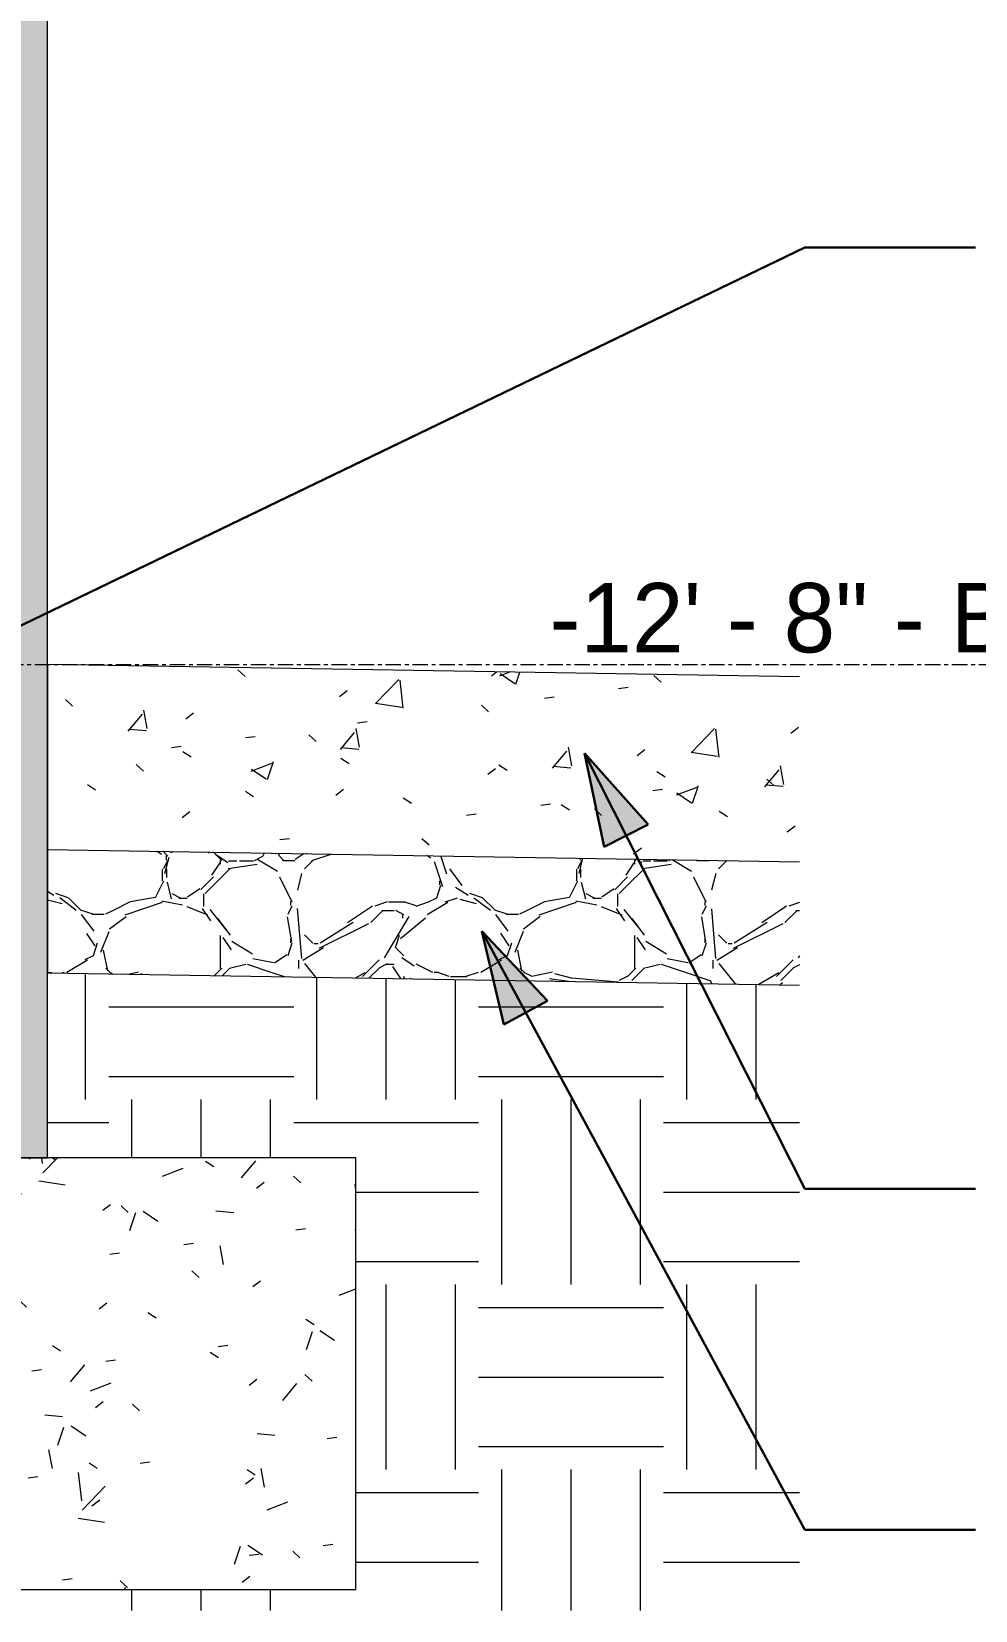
# Model space of a CAD drawing. Header units: inches. Extents: x 9847 to 10833, y -183 to 465.
# Drawn here: x 10752.7 to 10783.3, y -182.7 to -131.5 of the extents above; entities that cross this region are included whole.
import ezdxf

# ---------------------------------------------------------------- set-up
doc = ezdxf.new("R2010")
doc.units = ezdxf.units.IN
doc.header["$MEASUREMENT"] = 0
doc.linetypes.add('Grid Line 1_2_', pattern=[0.875, 0.5, -0.125, 0.125, -0.125])
for name, color, linetype, lineweight in [('0-4', 90, 'Continuous', 5), ('A-FLOR-3', 192, 'Continuous', 9), ('A-FLOR-LEVL', 51, 'Continuous', 9), ('A-FLOR-LEVL-1', 51, 'Grid Line 1_2_', 9), ('A-FLOR-MCUT-1', 51, 'Continuous', 9), ('A-FLOR-PATT-1', 252, 'Continuous', 9), ('A-WALL-PATT-2', 252, 'Continuous', 9), ('C-TOPO', 7, 'Continuous', 9), ('C-TOPO-1', 252, 'Continuous', 9), ('C-TOPO-2', 55, 'Continuous', 9), ('G-ANNO-TEXT', 231, 'Continuous', 30), ('S-FNDN-2', 7, 'Continuous', 9), ('S-FNDN-3', 252, 'Continuous', 9)]:
    doc.layers.add(name, color=color, linetype=linetype, lineweight=lineweight)
doc.styles.add('Century Gothic', font='ufonts.com_century-gothic.ttf', dxfattribs={"height": 2.25})
pattern_1 = [(50, (-10964.796, 146.633), (6.885997, -0.602097), [0.72, -7.92]), (355, (-10964.796, 146.633), (-1.331756, 7.220547), [0.576, -6.336]), (100.451, (-10964.222, 146.583), (5.55363, 6.61819), [0.612, -6.731]), (46.184, (-10964.796, 148.553), (10.24564, -1.588925), [1.08, -11.88]), (96.636, (-10963.942, 148.421), (8.97244, 9.35152), [0.918, -10.096]), (351.184, (-10964.796, 148.553), (8.9732, 9.35123), [0.864, -9.504]), (21, (-10963.836, 148.073), (5.730726, -3.865003), [0.72, -7.92]), (326, (-10963.836, 148.073), (2.33581, 6.96088), [0.576, -6.336]), (71.451, (-10963.358, 147.751), (8.065876, 3.095948), [0.612, -6.731]), (37.5, (-10964.796, 146.633), (0.116866, 3.1954784), [0.317, -5.942, 0.317, -6.115, -6.36]), (37.5, (-10964.796, 146.633), (0.116866, 3.1954784), [-12.691, 0.317, -6.043]), (7.5, (-10964.796, 146.633), (2.52543, 3.786025), [0.317, -3.35, 0.317, -5.798, -2.424]), (7.5, (-10964.796, 146.633), (2.52543, 3.786025), [-9.782, 0.317, -2.107]), (327.5, (-10966.936, 146.633), (5.1243685, -0.216176), [0.317, -2.083, 0.317, -7.171, -9.936]), (327.5, (-10966.936, 146.633), (5.1243685, -0.216176), [-9.888, 0.317, -9.619]), (317.5, (-10967.896, 146.633), (5.598326, 0.96141), [0.317, -2.803, 0.317, -4.656, -7.056]), (317.5, (-10967.896, 146.633), (5.598326, 0.96141), [-8.093, 0.317, -6.739])]

# ---------------------------------------------------------------- blocks, each defined once
blk = doc.blocks.new('CTR  - Topography_rvt-5-WALL SECTION - EAST EXT_ WALL - AT POLYCARBONATE - LOOKING SOUTH')
at = {"layer": 'C-TOPO-1'}
h = blk.add_hatch(dxfattribs=at)
h.set_pattern_fill('FP_58', color=256, style=0, pattern_type=2)
h.set_pattern_definition([(0, (-10964.796, 146.633), (6, 6), [6, -6]), (0, (-10964.796, 148.883), (6, 6), [6, -6]), (0, (-10964.796, 151.133), (6, 6), [6, -6]), (90, (-10964.046, 151.883), (-6, 6), [6, -6]), (90, (-10961.796, 151.883), (-6, 6), [6, -6]), (90, (-10959.546, 151.883), (-6, 6), [6, -6])])
h.paths.add_polyline_path([(-12090.189, -182.681), (-12052.794, -182.681), (-12052.794, -162.4), (-12077.189, -162.002), (-12077.189, -168), (-12067.189, -168), (-12067.189, -182), (-12090.189, -182)], flags=0)
at = {"layer": 'C-TOPO'}
blk.add_line((-12077.05, -162.002), (-12077.189, -162.002), dxfattribs=at)
at = {"layer": 'C-TOPO-2'}
blk.add_line((-12077.05, -162.002), (-12077.189, -162.002), dxfattribs=at)
blk = doc.blocks.new('CTR - 1st Phase - Structure_rvt-5-WALL SECTION - EAST EXT_ WALL - AT POLYCARBONATE - LOOKING SOUTH')
at = {"layer": 'A-WALL-PATT-2'}
h = blk.add_hatch(dxfattribs=at)
h.set_pattern_fill('FP_63', color=256, style=0, pattern_type=2)
h.set_pattern_definition(pattern_1)
h.paths.add_polyline_path([(-12087.189, -168), (-12077.189, -168), (-12077.189, -15), (-12081.189, -15), (-12081.189, 0), (-12087.189, 0), (-12087.189, -162.002)], flags=0)
at = {"layer": 'S-FNDN-3'}
h = blk.add_hatch(dxfattribs=at)
h.set_pattern_fill('FP_63', color=256, style=0, pattern_type=2)
h.set_pattern_definition(pattern_1)
h.paths.add_polyline_path([(-12067.189, -182), (-12067.189, -168), (-12097.189, -168), (-12097.189, -182), (-12077.189, -182)], flags=0)
at = {"layer": 'S-FNDN-2'}
for p, q in [((-12077.189, -168), (-12077.189, -15)), ((-12067.189, -168), (-12097.189, -168)), ((-12087.189, -168), (-12077.189, -168)), ((-12067.189, -182), (-12067.189, -168)), ((-12097.189, -182), (-12067.189, -182))]:
    blk.add_line(p, q, dxfattribs=at)

msp = doc.modelspace()

# ---------------------------------------------------------------- hatches: boundary and pattern name
at = {"layer": 'A-FLOR-PATT-1'}
h = msp.add_hatch(dxfattribs=at)
h.set_pattern_fill('FP_63', color=256, style=0, pattern_type=2)
h.set_pattern_definition([(50, (11865.615, 146.633), (6.885997, -0.602097), [0.72, -7.92]), (355, (11865.615, 146.633), (-1.331756, 7.220547), [0.576, -6.336]), (100.451, (11866.189, 146.583), (5.55363, 6.61819), [0.612, -6.731]), (46.184, (11865.615, 148.553), (10.24564, -1.588925), [1.08, -11.88]), (96.636, (11866.469, 148.421), (8.97244, 9.35152), [0.918, -10.096]), (351.184, (11865.615, 148.553), (8.9732, 9.35123), [0.864, -9.504]), (21, (11866.575, 148.073), (5.730726, -3.865003), [0.72, -7.92]), (326, (11866.575, 148.073), (2.33581, 6.96088), [0.576, -6.336]), (71.451, (11867.053, 147.751), (8.065876, 3.095948), [0.612, -6.731]), (37.5, (11865.6151, 146.633), (0.116866, 3.1954784), [0.317, -5.942, 0.317, -6.115, -6.36]), (37.5, (11865.6151, 146.633), (0.116866, 3.1954784), [-12.691, 0.317, -6.043]), (7.5, (11865.615, 146.633), (2.52543, 3.786025), [0.317, -3.35, 0.317, -5.798, -2.424]), (7.5, (11865.615, 146.633), (2.52543, 3.786025), [-9.782, 0.317, -2.107]), (327.5, (11863.4751, 146.633), (5.1243685, -0.216176), [0.317, -2.083, 0.317, -7.171, -9.936]), (327.5, (11863.4751, 146.633), (5.1243685, -0.216176), [-9.888, 0.317, -9.619]), (317.5, (11862.515, 146.633), (5.598326, 0.96141), [0.317, -2.803, 0.317, -4.656, -7.056]), (317.5, (11862.515, 146.633), (5.598326, 0.96141), [-8.093, 0.317, -6.739])])
h.paths.add_polyline_path([(10777.61712, -158.3996), (10777.61712, -152.3996), (10753.22175, -152), (10753.22175, -158)], flags=0)
h = msp.add_hatch(dxfattribs=at)
h.set_pattern_fill('FP_59', color=256, style=0, pattern_type=2)
h.set_pattern_definition([(212.005, (11864.8091, 148.649), (-40.3106271, -26.8730086), [1.268, -125.493]), (213.69, (11865.615, 149.186), (-13.436241, -13.436764), [0.969, -47.478]), (198.435, (11866.019, 149.321), (-26.873024, -13.436542), [0.425, -42.065]), (180, (11866.556, 149.321), (-2e-15, -13.437), [0.537, -12.899]), (161.565, (11866.959, 149.186), (-13.436518, 1.2e-05), [0.425, -42.065]), (333.435, (11867.093, 158.861), (13.436532, 1.2e-05), [0.601, -29.444]), (296.565, (11866.959, 159.129), (13.43652, -13.436544), [0.3, -29.745]), (270, (11866.959, 159.801), (13.437, 8e-16), [0.672, -12.765]), (186.34, (11867.0931, 151.067), (-107.4926568, -13.4363962), [1.217, -120.457]), (296.565, (11870.05, 159.398), (13.43652, -13.436544), [0.3, -29.745]), (303.69, (11869.781, 159.801), (13.436764, -13.436241), [0.484, -47.962]), (229.399, (11871.9311, 153.889), (-67.1828397, -80.6196216), [1.239, -122.641]), (243.435, (11872.334, 154.695), (1.2e-05, -13.436532), [0.901, -29.144]), (213.69, (11877.037, 153.217), (-13.436241, -13.436764), [0.484, -47.962]), (33.69, (11873.006, 149.455), (13.436241, 13.436764), [0.484, -47.962]), (0, (11872.737, 149.455), (0, 13.437), [0.269, -13.168]), (333.435, (11872.468, 149.589), (13.436532, 1.2e-05), [0.3, -29.745]), (284.036, (11872.334, 150.127), (13.436545, -40.3097205), [0.554, -54.847]), (270, (11872.334, 150.395), (13.437, 8e-16), [0.269, -13.168]), (243.435, (11872.334, 150.664), (1.2e-05, -13.436532), [0.3, -29.745]), (135, (11872.334, 150.799), (-13.43644, 9e-16), [0.19, -18.812]), (90, (11872.334, 150.664), (-13.437, 8e-16), [0.134, -13.302]), (18.435, (11877.171, 156.845), (26.873024, 13.436542), [0.85, -41.641]), (6.34, (11877.9771, 157.114), (107.4926568, 13.4363962), [1.217, -120.457]), (180, (11877.44, 153.889), (-2e-15, -13.437), [0.806, -12.63]), (197.354, (11879.59015, 154.561), (-40.30996214, -13.43709214), [2.252, -222.987]), (198.435, (11879.993, 154.695), (-26.873024, -13.436542), [0.425, -42.065]), (213.69, (11880.396, 154.964), (-13.436241, -13.436764), [0.484, -47.962]), (251.565, (11880.53, 155.367), (-1.2e-05, -13.436518), [0.425, -42.065]), (243.435, (11880.664, 155.636), (1.2e-05, -13.436532), [0.3, -29.745]), (270, (11880.664, 155.904), (13.437, 8e-16), [0.269, -13.168]), (293.199, (11880.2611, 156.845), (13.4363854, -26.8729472), [1.023, -101.307]), (315, (11879.858, 157.248), (13.43644, 0), [0.57, -18.432]), (0, (11879.186, 157.248), (0, 13.437), [0.672, -12.765]), (341.565, (11876.23, 154.023), (13.436518, -1.2e-05), [0.425, -42.065]), (303.69, (11875.962, 154.426), (13.436764, -13.436241), [0.484, -47.962]), (279.462, (11875.8271, 155.233), (13.4362802, -67.1832013), [0.817, -80.915]), (270, (11875.827, 156.039), (13.437, 8e-16), [0.806, -12.63]), (239.036, (11876.2301, 156.711), (-13.4372, -26.8732567), [0.783, -77.565]), (188.13, (11877.1711, 156.845), (-80.6200966, -13.436299), [0.95, -94.061]), (116.565, (11867.228, 156.442), (-13.43652, 13.436544), [0.3, -29.745]), (135, (11867.497, 156.173), (-13.43644, 9e-16), [0.38, -18.622]), (168.69, (11868.1681, 156.039), (-13.436897, 0.000212), [0.685, -67.829]), (191.31, (11868.8401, 156.173), (-53.7465916, -13.436568), [0.685, -67.829]), (194.036, (11869.378, 156.308), (-40.3097205, -13.436545), [0.554, -54.847]), (236.31, (11869.646, 156.711), (-13.436194, -26.873299), [0.484, -47.962]), (236.31, (11869.915, 157.114), (-13.436194, -26.873299), [0.484, -47.962]), (270, (11869.915, 157.517), (13.437, 8e-16), [0.403, -13.034]), (291.801, (11869.6461, 158.189), (13.4361655, -26.872997), [0.724, -71.635]), (116.565, (11869.781, 155.367), (-13.43652, 13.436544), [0.601, -29.444]), (168.69, (11870.4531, 155.233), (-13.436897, 0.000212), [0.685, -67.829]), (194.036, (11870.99, 155.367), (-40.3097205, -13.436545), [0.554, -54.847]), (225, (11871.393, 155.77), (9e-16, -13.43644), [0.57, -18.432]), (251.565, (11871.528, 156.173), (-1.2e-05, -13.436518), [0.425, -42.065]), (296.565, (11871.259, 156.711), (13.43652, -13.436544), [0.601, -29.444]), (315, (11870.99, 156.979), (13.43644, 0), [0.38, -18.622]), (326.31, (11870.587, 157.248), (26.873299, -13.436194), [0.484, -47.962]), (0, (11870.318, 157.248), (0, 13.437), [0.269, -13.168]), (33.69, (11869.915, 156.979), (13.436241, 13.436764), [0.484, -47.962]), (71.565, (11869.781, 156.576), (1.2e-05, 13.436518), [0.425, -42.065]), (63.435, (11869.646, 156.308), (-1.2e-05, 13.436532), [0.3, -29.745]), (71.565, (11869.512, 155.904), (1.2e-05, 13.436518), [0.425, -42.065]), (104.036, (11869.512, 155.367), (-13.436545, 40.3097205), [0.554, -54.847]), (45, (11869.243, 155.098), (0, 13.43644), [0.38, -18.622]), (18.435, (11868.84, 154.964), (26.873024, 13.436542), [0.425, -42.065]), (0, (11868.168, 154.964), (0, 13.437), [0.672, -12.765]), (14.036, (11867.631, 154.83), (40.3097205, 13.436545), [0.554, -54.847]), (341.565, (11867.228, 154.964), (13.436518, -1.2e-05), [0.425, -42.065]), (270, (11867.228, 155.367), (13.437, 8e-16), [0.403, -13.034]), (225, (11867.631, 155.77), (9e-16, -13.43644), [0.57, -18.432]), (198.435, (11868.437, 156.039), (-26.873024, -13.436542), [0.85, -41.641]), (180, (11869.109, 156.039), (-2e-15, -13.437), [0.672, -12.765]), (153.435, (11869.378, 155.904), (-13.436532, -1.2e-05), [0.3, -29.745]), (206.565, (11874.484, 153.755), (-13.436544, -13.43652), [0.3, -29.745]), (146.31, (11874.887, 153.486), (-26.873299, 13.436194), [0.484, -47.962]), (119.745, (11875.4241, 152.545), (-40.3105597, 67.1832064), [1.083, -107.246]), (95.711, (11875.5591, 151.202), (-13.4375424, 120.930058), [1.35, -133.686]), (90, (11875.559, 151.067), (-13.437, 8e-16), [0.134, -13.302]), (63.435, (11875.424, 150.799), (-1.2e-05, 13.436532), [0.3, -29.745]), (26.565, (11875.155, 150.664), (13.436544, 13.43652), [0.3, -29.745]), (0, (11874.752, 150.664), (0, 13.437), [0.403, -13.034]), (0, (11874.618, 150.664), (0, 13.437), [0.134, -13.302]), (0, (11874.349, 150.664), (0, 13.437), [0.269, -13.168]), (326.31, (11873.946, 150.933), (26.873299, -13.436194), [0.484, -47.962]), (333.435, (11873.677, 151.067), (13.436532, 1.2e-05), [0.3, -29.745]), (284.036, (11873.543, 151.605), (13.436545, -40.3097205), [0.554, -54.847]), (270, (11873.543, 151.873), (13.437, 8e-16), [0.269, -13.168]), (270, (11873.543, 152.277), (13.437, 8e-16), [0.403, -13.034]), (258.69, (11873.6771, 152.948), (-0.000212, -13.436897), [0.685, -67.829]), (231.34, (11874.2151, 153.62), (-40.3101895, -53.745816), [0.86, -85.176]), (270, (11877.037, 153.352), (13.437, 8e-16), [0.134, -13.302]), (270, (11877.037, 153.486), (13.437, 8e-16), [0.134, -13.302]), (326.31, (11876.634, 153.755), (26.873299, -13.436194), [0.484, -47.962]), (333.435, (11875.827, 154.158), (13.436532, 1.2e-05), [0.901, -29.144]), (0, (11875.155, 154.158), (0, 13.437), [0.672, -12.765]), (63.435, (11875.021, 153.889), (-1.2e-05, 13.436532), [0.3, -29.745]), (90, (11875.021, 153.352), (-13.437, 8e-16), [0.537, -12.899]), (135, (11875.424, 152.948), (-13.43644, 9e-16), [0.57, -18.432]), (161.565, (11875.827, 152.814), (-13.436518, 1.2e-05), [0.425, -42.065]), (180, (11876.23, 152.814), (-2e-15, -13.437), [0.403, -13.034]), (198.435, (11876.634, 152.948), (-26.873024, -13.436542), [0.425, -42.065]), (351.87, (11871.3931, 160.204), (13.4370087, -0.0002588), [1.9, -93.111]), (14.036, (11870.856, 160.07), (40.3097205, 13.436545), [0.554, -54.847]), (53.13, (11870.4531, 159.532), (26.873672, 40.309752), [0.672, -66.511]), (95.194, (11870.5871, 158.054), (-13.4351326, 134.3664647), [1.484, -146.928]), (101.31, (11870.7211, 157.382), (-13.436568, 53.7465916), [0.685, -67.829]), (143.13, (11871.2591, 156.979), (-40.309752, 26.873672), [0.672, -66.511]), (161.565, (11871.662, 156.845), (-13.436518, 1.2e-05), [0.425, -42.065]), (198.435, (11872.065, 156.979), (-26.873024, -13.436542), [0.425, -42.065]), (225, (11872.737, 157.651), (9e-16, -13.43644), [0.95, -18.052]), (228.814, (11873.6771, 158.726), (-80.6198072, -94.0561774), [1.428, -141.405]), (251.565, (11873.812, 159.129), (-1.2e-05, -13.436518), [0.425, -42.065]), (270, (11873.812, 159.264), (13.437, 8e-16), [0.134, -13.302]), (288.435, (11873.677, 159.667), (13.436542, -26.873024), [0.425, -42.065]), (326.31, (11873.274, 159.935), (26.873299, -13.436194), [0.484, -47.962]), (90, (11867.093, 156.711), (-13.437, 8e-16), [0.941, -12.496]), (338.199, (11868.9751, 158.457), (40.3099116, -13.436441), [0.724, -71.635]), (0, (11868.168, 158.457), (0, 13.437), [0.806, -12.63]), (30.964, (11867.4971, 158.054), (40.3102852, 26.8733136), [0.783, -77.565]), (45, (11867.093, 157.651), (0, 13.43644), [0.57, -18.432]), (90, (11864.944, 152.411), (-13.437, 8e-16), [0.941, -12.496]), (116.565, (11865.347, 151.605), (-13.43652, 13.436544), [0.901, -29.144]), (153.435, (11866.153, 151.202), (-13.436532, -1.2e-05), [0.901, -29.144]), (180, (11866.825, 151.202), (-2e-15, -13.437), [0.672, -12.765]), (218.66, (11867.4971, 151.739), (-13.436833, -13.4362984), [0.86, -85.176]), (231.34, (11868.0341, 152.411), (-40.3101895, -53.745816), [0.86, -85.176]), (213.69, (11868.84, 152.948), (-13.436241, -13.436764), [0.969, -47.478]), (239.036, (11869.2431, 153.62), (-13.4372, -26.8732567), [0.783, -77.565]), (270, (11869.243, 153.889), (13.437, 8e-16), [0.269, -13.168]), (270, (11869.243, 154.292), (13.437, 8e-16), [0.403, -13.034]), (315, (11868.84, 154.695), (13.43644, 0), [0.57, -18.432]), (350.538, (11868.0341, 154.83), (13.4368224, 7.56e-05), [0.817, -80.915]), (14.036, (11866.959, 154.561), (40.3097205, 13.436545), [1.108, -54.293]), (18.435, (11865.75, 154.158), (26.873024, 13.436542), [1.275, -41.216]), (45, (11865.347, 153.755), (0, 13.43644), [0.57, -18.432]), (45, (11864.944, 153.352), (0, 13.43644), [0.57, -18.432]), (108.435, (11867.9, 150.395), (-13.436542, 26.873024), [0.85, -41.641]), (126.87, (11868.3031, 149.858), (-13.436224, 13.436576), [0.672, -66.511]), (146.31, (11868.706, 149.589), (-26.873299, 13.436194), [0.484, -47.962]), (161.565, (11869.109, 149.455), (-13.436518, 1.2e-05), [0.425, -42.065]), (135, (11869.512, 149.052), (-13.43644, 9e-16), [0.57, -18.432]), (161.565, (11869.915, 148.917), (-13.436518, 1.2e-05), [0.425, -42.065]), (180, (11870.318, 148.917), (-2e-15, -13.437), [0.403, -13.034]), (206.565, (11870.587, 149.052), (-13.436544, -13.43652), [0.3, -29.745]), (206.565, (11871.124, 149.321), (-13.436544, -13.43652), [0.601, -29.444]), (189.462, (11871.9311, 149.455), (-67.1832013, -13.4362802), [0.817, -80.915]), (243.435, (11872.199, 149.992), (1.2e-05, -13.436532), [0.601, -29.444]), (270, (11872.199, 150.127), (13.437, 8e-16), [0.134, -13.302]), (270, (11872.199, 150.395), (13.437, 8e-16), [0.269, -13.168]), (326.31, (11871.796, 151.202), (26.873299, -13.436194), [0.484, -47.962]), (327.995, (11870.7211, 151.873), (67.1829352, -40.309468), [1.268, -125.493]), (329.036, (11870.0501, 152.277), (26.8732567, -13.4372), [0.783, -77.565]), (341.565, (11869.243, 152.545), (13.436518, -1.2e-05), [0.85, -41.641]), (0, (11868.706, 152.545), (0, 13.437), [0.537, -12.899]), (33.69, (11868.303, 152.277), (13.436241, 13.436764), [0.484, -47.962]), (53.13, (11867.9001, 151.739), (26.873672, 40.309752), [0.672, -66.511]), (63.435, (11867.631, 151.202), (-1.2e-05, 13.436532), [0.601, -29.444]), (225, (11873.812, 150.127), (9e-16, -13.43644), [0.57, -18.432]), (236.31, (11874.081, 150.53), (-13.436194, -26.873299), [0.484, -47.962]), (270, (11874.081, 150.664), (13.437, 8e-16), [0.134, -13.302]), (315, (11873.812, 150.933), (13.43644, 0), [0.38, -18.622]), (333.435, (11873.274, 151.202), (13.436532, 1.2e-05), [0.601, -29.444]), (18.435, (11872.468, 150.933), (26.873024, 13.436542), [0.85, -41.641]), (75.964, (11872.334, 150.395), (-0.0003, 13.436231), [0.554, -54.847]), (71.565, (11866.287, 147.842), (1.2e-05, 13.436518), [0.425, -42.065]), (135, (11866.556, 147.574), (-13.43644, 9e-16), [0.38, -18.622]), (146.31, (11866.959, 147.305), (-26.873299, 13.436194), [0.484, -47.962]), (153.435, (11867.497, 147.036), (-13.436532, -1.2e-05), [0.601, -29.444]), (180, (11867.631, 147.036), (-2e-15, -13.437), [0.134, -13.302]), (161.565, (11868.034, 146.902), (-13.436518, 1.2e-05), [0.425, -42.065]), (180, (11868.572, 146.902), (-2e-15, -13.437), [0.537, -12.899]), (198.435, (11868.975, 147.036), (-26.873024, -13.436542), [0.425, -42.065]), (210.964, (11869.6461, 147.439), (-40.3102852, -26.8733136), [0.783, -77.565]), (206.565, (11869.915, 147.574), (-13.436544, -13.43652), [0.3, -29.745]), (251.565, (11870.05, 147.977), (-1.2e-05, -13.436518), [0.425, -42.065]), (303.69, (11869.781, 148.38), (13.436764, -13.436241), [0.484, -47.962]), (306.87, (11869.3781, 148.917), (13.436224, -13.436576), [0.672, -66.511]), (323.13, (11868.8401, 149.321), (40.309752, -26.873672), [0.672, -66.511]), (345.964, (11868.303, 149.455), (13.436231, 0.0003), [0.554, -54.847]), (18.435, (11867.9, 149.321), (26.873024, 13.436542), [0.425, -42.065]), (30.964, (11867.2281, 148.917), (40.3102852, 26.8733136), [0.783, -77.565]), (39.806, (11866.4221, 148.246), (13.4366017, 13.4362908), [1.049, -103.894]), (135, (11870.453, 147.036), (-13.43644, 9e-16), [0.19, -18.812]), (153.435, (11870.721, 146.902), (-13.436532, -1.2e-05), [0.3, -29.745]), (191.31, (11871.3931, 147.036), (-53.7465916, -13.436568), [0.685, -67.829]), (165.964, (11871.931, 146.902), (-13.436231, -0.0003), [0.554, -54.847]), (175.236, (11873.5431, 146.768), (-13.4364265, -8.21e-05), [1.618, -160.181]), (206.565, (11873.812, 146.902), (-13.436544, -13.43652), [0.3, -29.745]), (225, (11874.081, 147.171), (9e-16, -13.43644), [0.38, -18.622]), (270, (11874.081, 147.842), (13.437, 8e-16), [0.672, -12.765]), (270, (11874.081, 148.246), (13.437, 8e-16), [0.403, -13.034]), (308.66, (11873.5431, 148.917), (13.4362984, -13.436833), [0.86, -85.176]), (338.199, (11872.8711, 149.186), (40.3099116, -13.436441), [0.724, -71.635]), (348.69, (11872.1991, 149.321), (13.436897, -0.000212), [0.685, -67.829]), (18.435, (11870.99, 148.917), (26.873024, 13.436542), [1.275, -41.216]), (36.87, (11870.4531, 148.514), (13.436576, 13.436224), [0.672, -66.511]), (68.199, (11870.1841, 147.842), (13.436441, 40.3099116), [0.724, -71.635]), (101.31, (11870.3181, 147.171), (-13.436568, 53.7465916), [0.685, -67.829]), (348.69, (11869.1091, 159.935), (13.436897, -0.000212), [0.685, -67.829]), (354.806, (11867.6311, 160.07), (13.4361385, -0.0003521), [1.484, -146.928]), (0, (11867.228, 160.07), (0, 13.437), [0.403, -13.034]), (45, (11866.959, 159.801), (0, 13.43644), [0.38, -18.622]), (180, (11868.034, 158.592), (-2e-15, -13.437), [0.403, -13.034]), (188.13, (11868.9751, 158.726), (-80.6200966, -13.436299), [0.95, -94.061]), (172.875, (11870.0501, 158.592), (-13.4368068, -0.000376), [1.083, -107.246]), (225, (11870.184, 158.726), (9e-16, -13.43644), [0.19, -18.812]), (270, (11870.184, 159.129), (13.437, 8e-16), [0.403, -13.034]), (161.565, (11874.484, 159.532), (-13.436518, 1.2e-05), [0.425, -42.065]), (180, (11875.021, 159.532), (-2e-15, -13.437), [0.537, -12.899]), (198.435, (11875.424, 159.667), (-26.873024, -13.436542), [0.425, -42.065]), (170.538, (11876.2301, 159.532), (-13.4368224, -7.56e-05), [0.817, -80.915]), (213.69, (11876.634, 159.801), (-13.436241, -13.436764), [0.484, -47.962]), (270, (11876.634, 159.935), (13.437, 8e-16), [0.134, -13.302]), (296.565, (11876.499, 160.204), (13.43652, -13.436544), [0.3, -29.745]), (341.565, (11875.693, 160.473), (13.436518, -1.2e-05), [0.85, -41.641]), (341.565, (11874.887, 160.742), (13.436518, -1.2e-05), [0.85, -41.641]), (14.036, (11874.349, 160.607), (40.3097205, 13.436545), [0.554, -54.847]), (45, (11873.946, 160.204), (0, 13.43644), [0.57, -18.432]), (104.036, (11874.081, 159.667), (-13.436545, 40.3097205), [0.554, -54.847]), (0, (11863.6, 147.977), (0, 13.437), [0.134, -13.302]), (315, (11863.331, 148.246), (13.43644, 0), [0.38, -18.622]), (274.764, (11863.1971, 149.858), (13.437683, -147.8026001), [1.618, -160.181]), (255.964, (11863.331, 150.395), (0.0003, -13.436231), [0.554, -54.847]), (225, (11863.6, 150.664), (9e-16, -13.43644), [0.38, -18.622]), (198.435, (11864.809, 151.067), (-26.873024, -13.436542), [1.275, -41.216]), (180, (11864.944, 151.067), (-2e-15, -13.437), [0.134, -13.302]), (171.87, (11865.8841, 150.933), (-13.4370087, 0.0002588), [0.95, -94.061]), (146.31, (11867.497, 150.799), (-26.873299, 13.436194), [0.484, -47.962]), (108.435, (11867.765, 149.992), (-13.436542, 26.873024), [0.85, -41.641]), (90, (11867.765, 149.858), (-13.437, 8e-16), [0.134, -13.302]), (71.565, (11867.631, 149.455), (1.2e-05, 13.436518), [0.425, -42.065]), (26.565, (11867.362, 149.321), (13.436544, 13.43652), [0.3, -29.745]), (18.435, (11866.959, 149.186), (26.873024, 13.436542), [0.425, -42.065]), (126.87, (11874.2151, 148.246), (-13.436224, 13.436576), [0.672, -66.511]), (123.69, (11874.484, 147.842), (-13.436764, 13.436241), [0.484, -47.962]), (149.036, (11875.1551, 147.439), (-26.8732567, 13.4372), [0.783, -77.565]), (168.69, (11875.8271, 147.305), (-13.436897, 0.000212), [0.685, -67.829]), (213.69, (11876.23, 147.574), (-13.436241, -13.436764), [0.484, -47.962]), (251.565, (11876.365, 147.977), (-1.2e-05, -13.436518), [0.425, -42.065]), (270, (11876.365, 148.111), (13.437, 8e-16), [0.134, -13.302]), (279.462, (11876.2301, 148.917), (13.4362802, -67.1832013), [0.817, -80.915]), (243.435, (11876.365, 149.186), (1.2e-05, -13.436532), [0.3, -29.745]), (270, (11876.365, 149.321), (13.437, 8e-16), [0.134, -13.302]), (296.565, (11875.962, 150.127), (13.43652, -13.436544), [0.901, -29.144]), (329.036, (11875.2901, 150.53), (26.8732567, -13.4372), [0.783, -77.565]), (8.13, (11874.3491, 150.395), (80.6200966, 13.436299), [0.95, -94.061]), (45, (11873.812, 149.858), (0, 13.43644), [0.76, -18.242]), (45, (11873.543, 149.589), (0, 13.43644), [0.38, -18.622]), (90, (11873.543, 149.186), (-13.437, 8e-16), [0.403, -13.034]), (123.69, (11873.812, 148.783), (-13.436764, 13.436241), [0.484, -47.962]), (101.31, (11875.8271, 151.202), (-13.436568, 53.7465916), [0.685, -67.829]), (108.435, (11875.962, 150.799), (-13.436542, 26.873024), [0.425, -42.065]), (135, (11876.096, 150.664), (-13.43644, 9e-16), [0.19, -18.812]), (180, (11876.499, 150.664), (-2e-15, -13.437), [0.403, -13.034]), (213.69, (11876.902, 150.933), (-13.436241, -13.436764), [0.484, -47.962]), (187.125, (11877.9771, 151.067), (-94.0566594, -13.437028), [1.083, -107.246]), (236.31, (11878.246, 151.47), (-13.436194, -26.873299), [0.484, -47.962]), (270, (11878.246, 151.605), (13.437, 8e-16), [0.134, -13.302]), (288.435, (11878.112, 152.008), (13.436542, -26.873024), [0.425, -42.065]), (285.945, (11877.8431, 152.948), (13.4366066, -40.3096492), [0.978, -96.842]), (315, (11877.574, 153.217), (13.43644, 0), [0.38, -18.622]), (18.435, (11877.171, 153.083), (26.873024, 13.436542), [0.425, -42.065]), (29.745, (11876.2301, 152.545), (67.1832064, 40.3105597), [1.083, -107.246]), (18.435, (11875.827, 152.411), (26.873024, 13.436542), [0.425, -42.065]), (75.964, (11875.693, 151.873), (-0.0003, 13.436231), [0.554, -54.847]), (180, (11871.796, 155.367), (-2e-15, -13.437), [0.403, -13.034]), (180, (11872.065, 155.367), (-2e-15, -13.437), [0.269, -13.168]), (135, (11872.334, 155.098), (-13.43644, 9e-16), [0.38, -18.622]), (90, (11872.334, 154.695), (-13.437, 8e-16), [0.403, -13.034]), (26.565, (11870.318, 152.545), (13.436544, 13.43652), [0.901, -29.144]), (341.565, (11869.915, 152.68), (13.436518, -1.2e-05), [0.425, -42.065]), (300.964, (11869.5121, 153.352), (26.8733136, -40.3102852), [0.783, -77.565]), (71.565, (11872.065, 153.755), (1.2e-05, 13.436518), [0.425, -42.065]), (90, (11872.065, 153.083), (-13.437, 8e-16), [0.672, -12.765]), (123.69, (11872.334, 152.68), (-13.436764, 13.436241), [0.484, -47.962]), (153.435, (11872.871, 152.411), (-13.436532, -1.2e-05), [0.601, -29.444]), (198.435, (11873.274, 152.545), (-26.873024, -13.436542), [0.425, -42.065]), (243.435, (11873.409, 152.814), (1.2e-05, -13.436532), [0.3, -29.745]), (255.964, (11873.543, 153.352), (0.0003, -13.436231), [0.554, -54.847]), (251.565, (11873.677, 153.755), (-1.2e-05, -13.436518), [0.425, -42.065]), (291.801, (11873.4091, 154.426), (13.4361655, -26.872997), [0.724, -71.635]), (323.13, (11872.8711, 154.83), (40.309752, -26.873672), [0.672, -66.511]), (18.435, (11872.468, 154.695), (26.873024, 13.436542), [0.425, -42.065]), (63.435, (11872.199, 154.158), (-1.2e-05, 13.436532), [0.601, -29.444]), (135, (11871.124, 151.739), (-13.43644, 9e-16), [0.57, -18.432]), (149.036, (11871.7961, 151.336), (-26.8732567, 13.4372), [0.783, -77.565]), (146.31, (11872.199, 151.067), (-26.873299, 13.436194), [0.484, -47.962]), (180, (11872.468, 151.067), (-2e-15, -13.437), [0.269, -13.168]), (210.964, (11873.1401, 151.47), (-40.3102852, -26.8733136), [0.783, -77.565]), (243.435, (11873.274, 151.739), (1.2e-05, -13.436532), [0.3, -29.745]), (303.69, (11873.006, 152.142), (13.436764, -13.436241), [0.484, -47.962]), (321.34, (11872.3341, 152.68), (53.745816, -40.3101895), [0.86, -85.176]), (345.964, (11871.796, 152.814), (13.436231, 0.0003), [0.554, -54.847]), (11.31, (11871.1241, 152.68), (53.7465916, 13.436568), [0.685, -67.829]), (26.565, (11870.856, 152.545), (13.436544, 13.43652), [0.3, -29.745]), (71.565, (11870.721, 152.142), (1.2e-05, 13.436518), [0.425, -42.065]), (15.945, (11870.4531, 155.098), (40.3096492, 13.4366066), [0.978, -96.842]), (29.745, (11869.5121, 154.561), (67.1832064, 40.3105597), [1.083, -107.246]), (63.435, (11869.378, 154.292), (-1.2e-05, 13.436532), [0.3, -29.745]), (90, (11869.378, 153.889), (-13.437, 8e-16), [0.403, -13.034]), (104.036, (11869.512, 153.352), (-13.436545, 40.3097205), [0.554, -54.847]), (120.964, (11869.9151, 152.68), (-26.8733136, 40.3102852), [0.783, -77.565]), (153.435, (11877.44, 159.801), (-13.436532, -1.2e-05), [0.3, -29.745]), (180, (11877.708, 159.801), (-2e-15, -13.437), [0.269, -13.168]), (209.745, (11878.6491, 160.339), (-67.1832064, -40.3105597), [1.083, -107.246]), (225, (11879.186, 160.876), (9e-16, -13.43644), [0.76, -18.242]), (239.036, (11879.5901, 161.548), (-13.4372, -26.8732567), [0.783, -77.565]), (239.036, (11879.9931, 162.22), (-13.4372, -26.8732567), [0.783, -77.565]), (270, (11879.993, 162.354), (13.437, 8e-16), [0.134, -13.302]), (333.435, (11879.724, 162.488), (13.436532, 1.2e-05), [0.3, -29.745]), (0, (11879.321, 162.488), (0, 13.437), [0.403, -13.034]), (45, (11878.918, 162.085), (0, 13.43644), [0.57, -18.432]), (26.565, (11877.305, 161.279), (13.436544, 13.43652), [1.803, -28.243]), (30.964, (11876.6341, 160.876), (40.3102852, 26.8733136), [0.783, -77.565]), (90, (11876.634, 160.607), (-13.437, 8e-16), [0.269, -13.168]), (128.66, (11877.1711, 159.935), (-13.4362984, 13.436833), [0.86, -85.176]), (255.964, (11875.693, 155.501), (0.0003, -13.436231), [0.554, -54.847]), (281.31, (11875.5591, 156.173), (13.436568, -53.7465916), [0.685, -67.829]), (309.806, (11874.8871, 156.979), (13.4362908, -13.4366017), [1.049, -103.894]), (329.036, (11874.2151, 157.382), (26.8732567, -13.4372), [0.783, -77.565]), (345.964, (11873.677, 157.517), (13.436231, 0.0003), [0.554, -54.847]), (0, (11873.14, 157.517), (0, 13.437), [0.537, -12.899]), (26.565, (11872.603, 157.248), (13.436544, 13.43652), [0.601, -29.444]), (45, (11872.199, 156.845), (0, 13.43644), [0.57, -18.432]), (53.13, (11871.7961, 156.308), (26.873672, 40.309752), [0.672, -66.511]), (90, (11871.796, 155.904), (-13.437, 8e-16), [0.403, -13.034]), (135, (11872.199, 155.501), (-13.43644, 9e-16), [0.57, -18.432]), (144.462, (11873.1401, 154.83), (-40.3095313, 26.8733096), [1.156, -114.43]), (135, (11873.812, 154.158), (-13.43644, 9e-16), [0.95, -18.052]), (153.435, (11874.349, 153.889), (-13.436532, -1.2e-05), [0.601, -29.444]), (206.565, (11874.887, 154.158), (-13.436544, -13.43652), [0.601, -29.444]), (230.194, (11875.5591, 154.964), (-53.7471842, -67.182341), [1.049, -103.894]), (66.801, (11873.8121, 158.189), (26.8740486, 67.1828756), [1.023, -101.307]), (90, (11873.812, 157.786), (-13.437, 8e-16), [0.403, -13.034]), (153.435, (11874.081, 157.651), (-13.436532, -1.2e-05), [0.3, -29.745]), (153.435, (11874.618, 157.382), (-13.436532, -1.2e-05), [0.601, -29.444]), (149.036, (11875.2901, 156.979), (-26.8732567, 13.4372), [0.783, -77.565]), (180, (11875.962, 156.979), (-2e-15, -13.437), [0.672, -12.765]), (180, (11876.768, 156.979), (-2e-15, -13.437), [0.806, -12.63]), (213.69, (11877.171, 157.248), (-13.436241, -13.436764), [0.484, -47.962]), (243.435, (11877.44, 157.786), (1.2e-05, -13.436532), [0.601, -29.444]), (277.125, (11877.3051, 158.861), (13.437028, -94.0566594), [1.083, -107.246]), (315, (11877.037, 159.129), (13.43644, 0), [0.38, -18.622]), (341.565, (11876.634, 159.264), (13.436518, -1.2e-05), [0.425, -42.065]), (352.875, (11875.5591, 159.398), (13.4368068, 0.000376), [1.083, -107.246]), (0, (11874.887, 159.398), (0, 13.437), [0.672, -12.765]), (21.801, (11874.2151, 159.129), (26.872997, 13.4361655), [0.724, -71.635]), (90, (11880.261, 158.457), (-13.437, 8e-16), [0.537, -12.899]), (90, (11880.261, 157.92), (-13.437, 8e-16), [0.537, -12.899]), (56.31, (11879.993, 157.517), (13.436194, 26.873299), [0.484, -47.962]), (18.435, (11879.59, 157.382), (26.873024, 13.436542), [0.425, -42.065]), (0, (11878.246, 157.382), (0, 13.437), [1.344, -12.093]), (341.565, (11877.843, 157.517), (13.436518, -1.2e-05), [0.425, -42.065]), (296.565, (11877.708, 157.786), (13.43652, -13.436544), [0.3, -29.745]), (278.13, (11877.5741, 158.726), (13.436299, -80.6200966), [0.95, -94.061]), (270, (11877.574, 158.861), (13.437, 8e-16), [0.134, -13.302]), (251.565, (11877.708, 159.264), (-1.2e-05, -13.436518), [0.425, -42.065]), (225, (11878.112, 159.667), (9e-16, -13.43644), [0.57, -18.432]), (218.66, (11878.7831, 160.204), (-13.436833, -13.4362984), [0.86, -85.176]), (225, (11879.186, 160.607), (9e-16, -13.43644), [0.57, -18.432]), (206.565, (11879.455, 160.742), (-13.436544, -13.43652), [0.3, -29.745]), (180, (11879.724, 160.742), (-2e-15, -13.437), [0.269, -13.168]), (123.69, (11879.993, 160.339), (-13.436764, 13.436241), [0.484, -47.962]), (108.435, (11880.127, 159.935), (-13.436542, 26.873024), [0.425, -42.065]), (98.13, (11880.2611, 158.995), (-13.436299, 80.6200966), [0.95, -94.061])])
h.paths.add_polyline_path([(10777.61712, -162.3996), (10777.61712, -158.3996), (10753.22175, -158), (10753.22175, -162), (10763.22175, -162.1638)], flags=0)
at = {"layer": 'G-ANNO-TEXT'}
for points in [[(10770.64221, -154.87588), (10771.27994, -157.91553), (10772.71433, -157.18943)], [(10767.30806, -160.65696), (10768.02672, -163.6785), (10769.4412, -162.91437)]]:
    msp.add_hatch(color=256, dxfattribs=at).paths.add_polyline_path(points, flags=0)

# ---------------------------------------------------------------- linework, layer by layer
at = {"layer": 'A-FLOR-3'}
for p, q in [((10753.22175, -152), (10753.22175, -162)), ((10777.61712, -152.3996), (10753.22175, -152)), ((10753.22175, -162), (10777.61712, -162.3996))]:
    msp.add_line(p, q, dxfattribs=at)
at = {"layer": 'A-FLOR-LEVL-1'}
msp.add_line((10674.94031, -152), (10801.78868, -152), dxfattribs=at)
at = {"layer": 'A-FLOR-MCUT-1'}
msp.add_line((10753.22175, -158), (10777.61712, -158.3996), dxfattribs=at)
at = {"layer": 'G-ANNO-TEXT'}
for p, q in [((10735.53245, -158.85068), (10777.79375, -138.47859)), ((10777.79375, -138.47859), (10783.32608, -138.47859)), ((10770.64221, -154.87588), (10771.27994, -157.91553)), ((10772.71433, -157.18943), (10770.64221, -154.87588)), ((10770.64221, -154.87588), (10777.79375, -169.00341)), ((10771.27994, -157.91553), (10772.71433, -157.18943)), ((10767.30806, -160.65696), (10768.02672, -163.6785)), ((10769.4412, -162.91437), (10767.30806, -160.65696)), ((10767.30806, -160.65696), (10777.79375, -180.067)), ((10768.02672, -163.6785), (10769.4412, -162.91437)), ((10777.79375, -169.00341), (10783.32608, -169.00341)), ((10777.79375, -180.067), (10783.32608, -180.067))]:
    msp.add_line(p, q, dxfattribs=at)

# ---------------------------------------------------------------- block references
at = {"layer": '0-4'}
for name in ['CTR - 1st Phase - Structure_rvt-5-WALL SECTION - EAST EXT_ WALL - AT POLYCARBONATE - LOOKING SOUTH', 'CTR  - Topography_rvt-5-WALL SECTION - EAST EXT_ WALL - AT POLYCARBONATE - LOOKING SOUTH']:
    msp.add_blockref(name, (22830.41115, 0), dxfattribs=at)

# ---------------------------------------------------------------- texts
at = {"layer": 'A-FLOR-LEVL', "insert": (10769.50861, -149.3623), "char_height": 2.25, "width": 35.67825, "attachment_point": 1, "style": 'Century Gothic'}
msp.add_mtext('-12\' - 8" - BASEMENT', dxfattribs=at)

doc.saveas('drawing.dxf')
